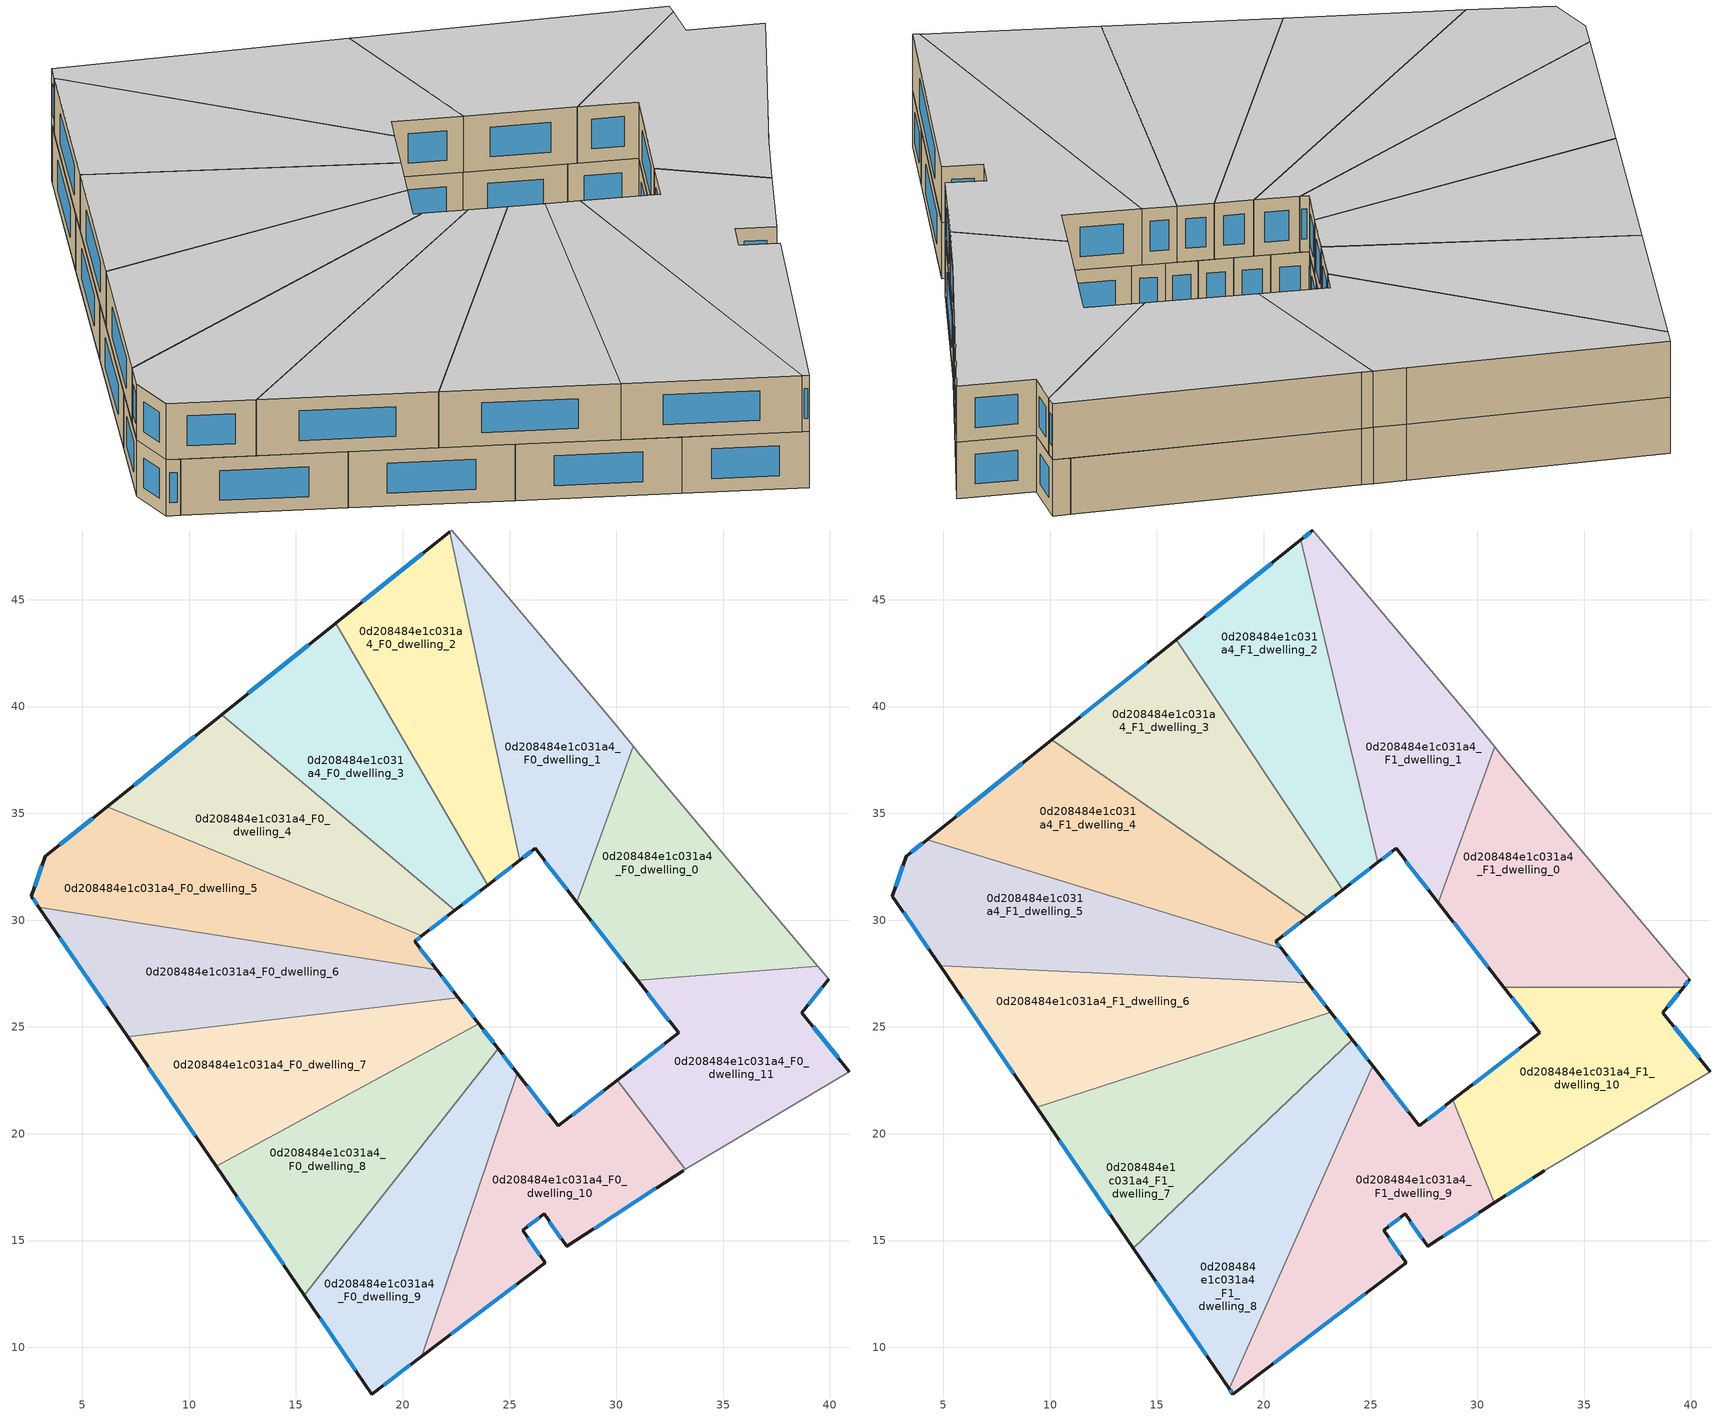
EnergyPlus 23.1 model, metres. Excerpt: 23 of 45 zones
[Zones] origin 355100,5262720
0d208484e1c031a4_F0_dwelling_0
 floor ground (EU_floor_Construction): 31.13,37.73 39.43,27.84 30.99,27.19 28.16,30.83 30.78,38.15 z0
 wall outside (EU_wall_Construction): 28.16,30.83 30.99,27.19 z0:3
 wall to 0d208484e1c031a4_F0_dwelling_11 (EU_wall_Construction): 30.99,27.19 39.43,27.84 z0:3
 wall to 0d208484e1c031a4_F0_dwelling_1 (EU_wall_Construction): 30.78,38.15 28.16,30.83 z0:3
 wall adiabatic (EU_wall_Construction): 39.43,27.84 31.13,37.73 30.78,38.15 z0:3
 window (EU_Window_Construction): 28.82,29.97 30.32,28.04 z0.7:2.3
0d208484e1c031a4_F0_dwelling_1
 floor ground (EU_floor_Construction): 22.3,48.26 29.84,39.28 30.78,38.15 28.16,30.83 26.19,33.36 25.47,32.8 22.2,48.18 z0
 wall outside (EU_wall_Construction): 25.47,32.8 26.19,33.36 28.16,30.83 z0:3
 wall to 0d208484e1c031a4_F0_dwelling_2 (EU_wall_Construction): 22.2,48.18 25.47,32.8 z0:3
 wall adiabatic (EU_wall_Construction): 30.78,38.15 29.84,39.28 22.3,48.26 22.2,48.18 z0:3
 window (EU_Window_Construction): 26.65,32.76 27.69,31.42 / 25.64,32.93 26.02,33.23 z0.7:2.3
0d208484e1c031a4_F0_dwelling_10
 floor ground (EU_floor_Construction): 30.05,22.51 33.23,18.34 33.13,18.27 27.67,14.73 26.62,16.24 25.6,15.48 26.66,13.96 20.9,9.59 25.37,22.82 27.28,20.36 z0
 wall outside (EU_wall_Construction): 20.9,9.59 26.66,13.96 25.6,15.48 26.62,16.24 27.67,14.73 33.13,18.27 / 30.05,22.51 27.28,20.36 25.37,22.82 z0:3
 wall to 0d208484e1c031a4_F0_dwelling_9 (EU_wall_Construction): 25.37,22.82 20.9,9.59 z0:3
 wall to 0d208484e1c031a4_F0_dwelling_11 (EU_wall_Construction): 33.23,18.34 30.05,22.51 z0:3
 wall adiabatic (EU_wall_Construction): 33.13,18.27 33.23,18.34 z0:3
 window (EU_Window_Construction): 26.87,15.89 27.43,15.08 / 25.84,15.66 26.38,16.06 / 26.41,14.32 25.85,15.12 / 22.25,10.62 25.31,12.94 / 26.83,20.94 25.82,22.24 / 29.4,22 27.93,20.87 / 28.95,15.56 31.85,17.44 z0.7:2.3
0d208484e1c031a4_F0_dwelling_11
 floor ground (EU_floor_Construction): 39.94,27.22 38.69,25.66 40.9,22.91 33.23,18.34 30.05,22.51 32.91,24.72 30.99,27.19 39.43,27.84 z0
 wall outside (EU_wall_Construction): 40.9,22.91 38.69,25.66 39.94,27.22 / 30.99,27.19 32.91,24.72 30.05,22.51 z0:3
 wall adiabatic (EU_wall_Construction): 33.23,18.34 40.9,22.91 / 39.94,27.22 39.43,27.84 z0:3
 window (EU_Window_Construction): 40.38,23.55 39.21,25.02 / 32.24,24.2 30.72,23.03 / 31.44,26.61 32.46,25.3 / 38.98,26.03 39.65,26.86 z0.7:2.3
0d208484e1c031a4_F0_dwelling_2
 floor ground (EU_floor_Construction): 22.2,48.18 25.47,32.8 23.97,31.64 16.86,43.9 z0
 wall outside (EU_wall_Construction): 23.97,31.64 25.47,32.8 / 22.2,48.18 16.86,43.9 z0:3
 wall to 0d208484e1c031a4_F0_dwelling_3 (EU_wall_Construction): 16.86,43.9 23.97,31.64 z0:3
 window (EU_Window_Construction): 24.32,31.91 25.12,32.53 / 20.95,47.18 18.11,44.9 z0.7:2.3
0d208484e1c031a4_F0_dwelling_3
 floor ground (EU_floor_Construction): 16.86,43.9 23.97,31.64 22.44,30.46 11.51,39.61 z0
 wall outside (EU_wall_Construction): 22.44,30.46 23.97,31.64 / 16.86,43.9 11.51,39.61 z0:3
 wall to 0d208484e1c031a4_F0_dwelling_4 (EU_wall_Construction): 11.51,39.61 22.44,30.46 z0:3
 window (EU_Window_Construction): 22.8,30.73 23.61,31.36 / 15.6,42.89 12.77,40.62 z0.7:2.3
0d208484e1c031a4_F0_dwelling_4
 floor ground (EU_floor_Construction): 22.44,30.46 20.89,29.26 6.16,35.32 11.51,39.61 z0
 wall outside (EU_wall_Construction): 20.89,29.26 22.44,30.46 / 11.51,39.61 6.16,35.32 z0:3
 wall to 0d208484e1c031a4_F0_dwelling_5 (EU_wall_Construction): 6.16,35.32 20.89,29.26 z0:3
 window (EU_Window_Construction): 21.26,29.54 22.08,30.18 / 10.26,38.6 7.42,36.33 z0.7:2.3
0d208484e1c031a4_F0_dwelling_5
 floor ground (EU_floor_Construction): 20.89,29.26 20.56,29 21.6,27.67 2.97,30.61 2.61,31.13 3.26,32.99 6.16,35.32 z0
 wall outside (EU_wall_Construction): 6.16,35.32 3.26,32.99 2.61,31.13 2.97,30.61 / 21.6,27.67 20.56,29 20.89,29.26 z0:3
 wall to 0d208484e1c031a4_F0_dwelling_6 (EU_wall_Construction): 2.97,30.61 21.6,27.67 z0:3
 window (EU_Window_Construction): 5.48,34.77 3.94,33.54 / 20.64,29.06 20.82,29.2 / 21.35,27.98 20.8,28.69 / 2.69,31 2.88,30.73 / 3.11,32.55 2.76,31.56 z0.7:2.3
0d208484e1c031a4_F0_dwelling_6
 floor ground (EU_floor_Construction): 21.6,27.67 22.61,26.37 7.12,24.53 2.97,30.61 z0
 wall outside (EU_wall_Construction): 22.61,26.37 21.6,27.67 / 2.97,30.61 7.12,24.53 z0:3
 wall to 0d208484e1c031a4_F0_dwelling_7 (EU_wall_Construction): 7.12,24.53 22.61,26.37 z0:3
 window (EU_Window_Construction): 22.37,26.68 21.83,27.36 / 3.94,29.18 6.14,25.96 z0.7:2.3
 ceiling adiabatic (EU_roof_Construction): 22.61,26.37 22.06,27.07 4.84,27.86 7.12,24.53 z3
0d208484e1c031a4_F0_dwelling_7
 floor ground (EU_floor_Construction): 22.61,26.37 23.56,25.14 11.26,18.48 7.12,24.53 z0
 wall outside (EU_wall_Construction): 23.56,25.14 22.61,26.37 / 7.12,24.53 11.26,18.48 z0:3
 wall to 0d208484e1c031a4_F0_dwelling_8 (EU_wall_Construction): 11.26,18.48 23.56,25.14 z0:3
 window (EU_Window_Construction): 23.34,25.43 22.83,26.08 / 8.09,23.11 10.29,19.9 z0.7:2.3
0d208484e1c031a4_F0_dwelling_8
 floor ground (EU_floor_Construction): 23.56,25.14 24.47,23.98 15.39,12.44 11.26,18.48 z0
 wall outside (EU_wall_Construction): 24.47,23.98 23.56,25.14 / 11.26,18.48 15.39,12.44 z0:3
 wall to 0d208484e1c031a4_F0_dwelling_9 (EU_wall_Construction): 15.39,12.44 24.47,23.98 z0:3
 window (EU_Window_Construction): 24.26,24.25 23.78,24.87 / 12.23,17.06 14.42,13.86 z0.7:2.3
 ceiling adiabatic (EU_roof_Construction): 15.39,12.44 24.47,23.98 24.14,24.4 13.88,14.65 z3
0d208484e1c031a4_F0_dwelling_9
 floor ground (EU_floor_Construction): 24.47,23.98 25.37,22.82 20.9,9.59 18.55,7.81 15.39,12.44 z0
 wall outside (EU_wall_Construction): 25.37,22.82 24.47,23.98 / 15.39,12.44 18.55,7.81 20.9,9.59 z0:3
 window (EU_Window_Construction): 25.16,23.09 24.68,23.71 / 19.1,8.23 20.35,9.17 / 16.13,11.35 17.81,8.9 z0.7:2.3
0d208484e1c031a4_F1_dwelling_0
 floor to 0d208484e1c031a4_F0_dwelling_0 (EU_floor_Construction): 31.13,37.73 39.43,27.84 30.99,27.19 28.16,30.82 30.8,38.12 z3
 floor to 0d208484e1c031a4_F0_dwelling_11 (EU_floor_Construction): 39.43,27.84 39.94,27.22 39.65,26.86 31.24,26.86 30.99,27.19 z3
 wall outside (EU_wall_Construction): 39.65,26.86 39.94,27.22 / 28.16,30.82 31.24,26.86 z3:6
 wall to 0d208484e1c031a4_F1_dwelling_10 (EU_wall_Construction): 31.24,26.86 39.65,26.86 z3:6
 wall to 0d208484e1c031a4_F1_dwelling_1 (EU_wall_Construction): 30.8,38.12 28.16,30.82 z3:6
 wall adiabatic (EU_wall_Construction): 39.94,27.22 31.13,37.73 30.8,38.12 z3:6
 window (EU_Window_Construction): 39.72,26.94 39.87,27.14 / 28.89,29.89 30.52,27.79 z3.7:5.3
 ceiling to 0d208484e1c031a4_F2_dwelling_0 (EU_floor_Construction): 39.65,26.86 39.94,27.22 31.13,37.73 30.8,38.12 28.16,30.82 31.24,26.86 z6
0d208484e1c031a4_F1_dwelling_1
 floor to 0d208484e1c031a4_F0_dwelling_1 (EU_floor_Construction): 22.3,48.26 29.84,39.28 30.78,38.15 28.16,30.83 26.19,33.36 25.47,32.8 22.2,48.18 z3
 floor to 0d208484e1c031a4_F0_dwelling_0 (EU_floor_Construction): 30.78,38.15 30.8,38.12 28.16,30.82 28.16,30.83 z3
 floor to 0d208484e1c031a4_F0_dwelling_2 (EU_floor_Construction): 22.2,48.18 25.47,32.8 25.34,32.7 21.73,47.8 z3
 wall outside (EU_wall_Construction): 25.34,32.7 26.19,33.36 28.16,30.82 / 22.3,48.26 21.73,47.8 z3:6
 wall to 0d208484e1c031a4_F1_dwelling_2 (EU_wall_Construction): 21.73,47.8 25.34,32.7 z3:6
 wall adiabatic (EU_wall_Construction): 30.8,38.12 29.84,39.28 22.3,48.26 z3:6
 window (EU_Window_Construction): 26.65,32.76 27.7,31.41 / 25.54,32.85 25.99,33.2 / 22.17,48.16 21.86,47.91 z3.7:5.3
 ceiling to 0d208484e1c031a4_F2_dwelling_1 (EU_floor_Construction): 28.16,30.82 30.8,38.12 29.84,39.28 22.3,48.26 21.73,47.8 25.34,32.7 26.19,33.36 z6
0d208484e1c031a4_F1_dwelling_10
 floor to 0d208484e1c031a4_F0_dwelling_11 (EU_floor_Construction): 39.65,26.86 38.69,25.66 40.9,22.91 33.23,18.34 30.05,22.51 32.91,24.72 31.24,26.86 z3
 floor to 0d208484e1c031a4_F0_dwelling_10 (EU_floor_Construction): 30.05,22.51 33.23,18.34 33.13,18.27 30.8,16.76 28.86,21.58 z3
 wall outside (EU_wall_Construction): 30.8,16.76 33.13,18.27 / 31.24,26.86 32.91,24.72 28.86,21.58 / 40.9,22.91 38.69,25.66 39.65,26.86 z3:6
 wall adiabatic (EU_wall_Construction): 33.13,18.27 40.9,22.91 z3:6
 wall to 0d208484e1c031a4_F1_dwelling_9 (EU_wall_Construction): 28.86,21.58 30.8,16.76 z3:6
 window (EU_Window_Construction): 31.35,17.12 32.58,17.92 / 31.96,23.98 29.81,22.32 / 31.63,26.36 32.52,25.22 / 38.92,25.94 39.43,26.58 / 40.38,23.55 39.21,25.02 z3.7:5.3
 ceiling to 0d208484e1c031a4_F2_dwelling_10 (EU_floor_Construction): 40.9,22.91 38.69,25.66 39.65,26.86 31.24,26.86 32.91,24.72 28.86,21.58 30.8,16.76 33.13,18.27 z6
0d208484e1c031a4_F1_dwelling_2
 floor to 0d208484e1c031a4_F0_dwelling_2 (EU_floor_Construction): 21.73,47.8 25.34,32.7 23.97,31.64 16.86,43.9 z3
 floor to 0d208484e1c031a4_F0_dwelling_3 (EU_floor_Construction): 16.86,43.9 23.97,31.64 23.7,31.43 15.9,43.13 z3
 wall outside (EU_wall_Construction): 23.7,31.43 25.34,32.7 / 21.73,47.8 15.9,43.13 z3:6
 wall to 0d208484e1c031a4_F1_dwelling_3 (EU_wall_Construction): 15.9,43.13 23.7,31.43 z3:6
 window (EU_Window_Construction): 24.08,31.72 24.95,32.4 / 20.36,46.71 17.27,44.23 z3.7:5.3
 ceiling to 0d208484e1c031a4_F2_dwelling_2 (EU_floor_Construction): 25.34,32.7 21.73,47.8 15.9,43.13 23.7,31.43 z6
0d208484e1c031a4_F1_dwelling_3
 floor to 0d208484e1c031a4_F0_dwelling_3 (EU_floor_Construction): 15.9,43.13 23.7,31.43 22.44,30.46 11.51,39.61 z3
 floor to 0d208484e1c031a4_F0_dwelling_4 (EU_floor_Construction): 22.44,30.46 22.02,30.14 10.07,38.45 11.51,39.61 z3
 wall outside (EU_wall_Construction): 22.03,30.14 23.7,31.43 / 15.9,43.13 10.07,38.45 z3:6
 wall to 0d208484e1c031a4_F1_dwelling_4 (EU_wall_Construction): 10.07,38.45 22.03,30.14 z3:6
 window (EU_Window_Construction): 22.42,30.44 23.3,31.12 / 14.53,42.03 11.44,39.55 z3.7:5.3
 ceiling to 0d208484e1c031a4_F2_dwelling_3 (EU_floor_Construction): 23.7,31.43 15.9,43.13 10.07,38.45 22.03,30.14 z6
0d208484e1c031a4_F1_dwelling_4
 floor to 0d208484e1c031a4_F0_dwelling_4 (EU_floor_Construction): 22.03,30.14 20.89,29.26 6.16,35.32 10.07,38.45 z3
 floor to 0d208484e1c031a4_F0_dwelling_5 (EU_floor_Construction): 20.89,29.26 20.56,29 20.81,28.68 4.23,33.77 6.16,35.32 z3
 wall outside (EU_wall_Construction): 20.81,28.68 20.56,29 22.03,30.14 / 10.07,38.45 4.23,33.77 z3:6
 wall to 0d208484e1c031a4_F1_dwelling_5 (EU_wall_Construction): 4.23,33.77 20.81,28.68 z3:6
 window (EU_Window_Construction): 20.9,29.27 21.68,29.87 / 20.75,28.76 20.62,28.93 / 8.7,37.35 5.6,34.87 z3.7:5.3
 ceiling to 0d208484e1c031a4_F2_dwelling_4 (EU_floor_Construction): 20.81,28.68 20.56,29 22.03,30.14 10.07,38.45 4.23,33.77 z6
0d208484e1c031a4_F1_dwelling_5
 floor to 0d208484e1c031a4_F0_dwelling_5 (EU_floor_Construction): 20.81,28.68 21.6,27.67 2.97,30.61 2.61,31.13 3.26,32.99 4.23,33.77 z3
 floor to 0d208484e1c031a4_F0_dwelling_6 (EU_floor_Construction): 21.6,27.67 22.06,27.07 4.84,27.86 2.97,30.61 z3
 wall outside (EU_wall_Construction): 4.23,33.77 3.26,32.99 2.61,31.13 4.84,27.86 / 22.06,27.07 20.81,28.68 z3:6
 wall to 0d208484e1c031a4_F1_dwelling_6 (EU_wall_Construction): 4.84,27.86 22.06,27.07 z3:6
 window (EU_Window_Construction): 4.01,33.59 3.49,33.17 / 21.77,27.45 21.11,28.3 / 3.14,30.36 4.32,28.63 / 3.11,32.55 2.76,31.56 z3.7:5.3
 ceiling to 0d208484e1c031a4_F2_dwelling_5 (EU_floor_Construction): 22.06,27.07 20.81,28.68 4.23,33.77 3.26,32.99 2.61,31.13 4.84,27.86 z6
0d208484e1c031a4_F1_dwelling_6
 floor to 0d208484e1c031a4_F0_dwelling_7 (EU_floor_Construction): 22.61,26.37 23.13,25.7 9.37,21.25 7.12,24.53 z3
 floor adiabatic (EU_floor_Construction): 22.06,27.07 22.61,26.37 7.12,24.53 4.84,27.86 z3
 wall outside (EU_wall_Construction): 23.13,25.7 22.06,27.07 / 4.84,27.86 9.37,21.25 z3:6
 wall to 0d208484e1c031a4_F1_dwelling_7 (EU_wall_Construction): 9.37,21.25 23.13,25.7 z3:6
 window (EU_Window_Construction): 22.88,26.02 22.31,26.75 / 5.91,26.31 8.3,22.8 z3.7:5.3
 ceiling to 0d208484e1c031a4_F2_dwelling_6 (EU_floor_Construction): 23.13,25.7 22.06,27.07 4.84,27.86 9.37,21.25 z6
0d208484e1c031a4_F1_dwelling_7
 floor to 0d208484e1c031a4_F0_dwelling_7 (EU_floor_Construction): 23.13,25.7 23.56,25.14 11.26,18.48 9.37,21.25 z3
 floor to 0d208484e1c031a4_F0_dwelling_8 (EU_floor_Construction): 23.56,25.14 24.14,24.4 13.88,14.65 11.26,18.48 z3
 wall outside (EU_wall_Construction): 24.14,24.4 23.13,25.7 / 9.37,21.25 13.88,14.65 z3:6
 wall to 0d208484e1c031a4_F1_dwelling_8 (EU_wall_Construction): 13.88,14.65 24.14,24.4 z3:6
 window (EU_Window_Construction): 23.9,24.7 23.37,25.39 / 10.43,19.7 12.82,16.2 z3.7:5.3
 ceiling to 0d208484e1c031a4_F2_dwelling_7 (EU_floor_Construction): 24.14,24.4 23.13,25.7 9.37,21.25 13.88,14.65 z6
0d208484e1c031a4_F1_dwelling_8
 floor to 0d208484e1c031a4_F0_dwelling_9 (EU_floor_Construction): 24.47,23.98 25.09,23.17 18.38,8.07 15.39,12.44 z3
 floor adiabatic (EU_floor_Construction): 24.47,23.98 15.39,12.44 13.88,14.65 24.14,24.4 25.09,23.17 z3
 wall outside (EU_wall_Construction): 25.09,23.17 24.14,24.4 / 13.88,14.65 18.38,8.07 z3:6
 wall to 0d208484e1c031a4_F1_dwelling_9 (EU_wall_Construction): 18.38,8.07 25.09,23.17 z3:6
 window (EU_Window_Construction): 24.87,23.46 24.37,24.11 / 14.93,13.1 17.32,9.61 z3.7:5.3
 ceiling to 0d208484e1c031a4_F2_dwelling_8 (EU_floor_Construction): 18.38,8.07 25.09,23.17 24.14,24.4 13.88,14.65 z6
0d208484e1c031a4_F1_dwelling_9
 floor to 0d208484e1c031a4_F0_dwelling_10 (EU_floor_Construction): 28.86,21.58 30.8,16.76 27.67,14.73 26.62,16.24 25.6,15.48 26.66,13.96 20.9,9.59 25.37,22.82 27.28,20.36 z3
 floor to 0d208484e1c031a4_F0_dwelling_9 (EU_floor_Construction): 25.09,23.17 25.37,22.82 20.9,9.59 18.55,7.81 18.38,8.07 z3
 wall outside (EU_wall_Construction): 18.38,8.07 18.55,7.81 26.66,13.96 25.6,15.48 26.62,16.24 27.67,14.73 30.8,16.76 / 28.86,21.58 27.28,20.36 25.09,23.17 z3:6
 window (EU_Window_Construction): 25.84,15.66 26.38,16.06 / 26.41,14.32 25.85,15.12 / 20.46,9.26 24.76,12.52 / 18.42,8.01 18.51,7.87 / 26.77,21.02 25.61,22.51 / 28.49,21.3 27.65,20.65 / 28.41,15.2 30.07,16.28 / 26.87,15.89 27.43,15.08 z3.7:5.3
 ceiling to 0d208484e1c031a4_F2_dwelling_9 (EU_floor_Construction): 26.66,13.96 25.6,15.48 26.62,16.24 27.67,14.73 30.8,16.76 28.86,21.58 27.28,20.36 25.09,23.17 18.38,8.07 18.55,7.81 z6
[Building]
EU S2 Campaign: North Axis=0; Terrain=City; Solar Distribution=FullExterior
[Site:Location]
Budapest.Ferenc.Liszt.Intl.AP: Latitude=47.437; Longitude=19.256; Time Zone=1; Elevation=185
[SizingPeriod:WeatherFileDays]
AnnualSizingPeriod: Begin Month=1; Begin Day of Month=1; End Month=12; End Day of Month=31; Day of Week for Start Day=Monday; Use Weather File Daylight Saving Period=No; Use Weather File Rain and Snow Indicators=No
[MATERIAL]
EU_InternalMass_Material: Roughness=MediumRough; Thickness=0.1; Conductivity=1; Density=1800; Specific Heat=900; Thermal Absorptance=0.9; Solar Absorptance=0.7; Visible Absorptance=0.7
[MATERIAL:NOMASS] Roughness=MediumRough; Thermal Absorptance=0.9; Solar Absorptance=0.7; Visible Absorptance=0.7
Name | Thermal Resistance
EU_wall_NoMass | 0.832559
EU_roof_NoMass | 1.39638
EU_floor_NoMass | 0.872794
[WINDOWMATERIAL:SIMPLEGLAZINGSYSTEM]
EU_Window_SimpleGlazing: UFactor=2.79869; Solar Heat Gain Coefficient=0.75; Visible Transmittance=0.75
[CONSTRUCTION]
EU_wall_Construction: EU_wall_NoMass
EU_roof_Construction: EU_roof_NoMass
EU_floor_Construction: EU_floor_NoMass
EU_Window_Construction: EU_Window_SimpleGlazing
EU_InternalMass_Construction: EU_InternalMass_Material
[ZONE] Type=1; Multiplier=1; Ceiling Height=autocalculate; Floor Area=autocalculate; Part of Total Floor Area=Yes
Name | Volume
0d208484e1c031a4_F0_dwelling_0 | 184.318
0d208484e1c031a4_F1_dwelling_0 | 201.095
0d208484e1c031a4_F0_dwelling_1 | 184.353
0d208484e1c031a4_F1_dwelling_1 | 201.09
0d208484e1c031a4_F0_dwelling_10 | 184.31
0d208484e1c031a4_F1_dwelling_10 | 201.097
0d208484e1c031a4_F0_dwelling_11 | 184.314
0d208484e1c031a4_F0_dwelling_2; 0d208484e1c031a4_F0_dwelling_6 | 184.324
0d208484e1c031a4_F1_dwelling_2 | 201.101
0d208484e1c031a4_F0_dwelling_3 | 184.367
0d208484e1c031a4_F1_dwelling_3 | 201.085
0d208484e1c031a4_F0_dwelling_4 | 184.319
0d208484e1c031a4_F1_dwelling_4 | 201.06
0d208484e1c031a4_F0_dwelling_5 | 184.323
0d208484e1c031a4_F1_dwelling_5 | 201.104
0d208484e1c031a4_F1_dwelling_6; 0d208484e1c031a4_F1_dwelling_9 | 201.086
0d208484e1c031a4_F0_dwelling_7 | 184.307
0d208484e1c031a4_F1_dwelling_7 | 201.068
0d208484e1c031a4_F0_dwelling_8 | 184.336
0d208484e1c031a4_F1_dwelling_8 | 201.096
0d208484e1c031a4_F0_dwelling_9 | 184.354
[INTERNALMASS] Construction=EU_InternalMass_Construction
Name | Zone or ZoneList | Surface Area
0d208484e1c031a4_F0_dwelling_0_EU_InternalMass | 0d208484e1c031a4_F0_dwelling_0 | 61.4393
0d208484e1c031a4_F0_dwelling_1_EU_InternalMass | 0d208484e1c031a4_F0_dwelling_1 | 61.4512
0d208484e1c031a4_F0_dwelling_2_EU_InternalMass | 0d208484e1c031a4_F0_dwelling_2 | 61.4411
0d208484e1c031a4_F0_dwelling_3_EU_InternalMass | 0d208484e1c031a4_F0_dwelling_3 | 61.4559
0d208484e1c031a4_F0_dwelling_4_EU_InternalMass | 0d208484e1c031a4_F0_dwelling_4 | 61.4399
0d208484e1c031a4_F0_dwelling_5_EU_InternalMass | 0d208484e1c031a4_F0_dwelling_5 | 61.4411
0d208484e1c031a4_F0_dwelling_6_EU_InternalMass | 0d208484e1c031a4_F0_dwelling_6 | 61.4413
0d208484e1c031a4_F0_dwelling_7_EU_InternalMass | 0d208484e1c031a4_F0_dwelling_7 | 61.4357
0d208484e1c031a4_F0_dwelling_8_EU_InternalMass | 0d208484e1c031a4_F0_dwelling_8 | 61.4453
0d208484e1c031a4_F0_dwelling_9_EU_InternalMass | 0d208484e1c031a4_F0_dwelling_9 | 61.4513
0d208484e1c031a4_F0_dwelling_10_EU_InternalMass | 0d208484e1c031a4_F0_dwelling_10 | 61.4368
0d208484e1c031a4_F0_dwelling_11_EU_InternalMass | 0d208484e1c031a4_F0_dwelling_11 | 61.4379
0d208484e1c031a4_F1_dwelling_0_EU_InternalMass | 0d208484e1c031a4_F1_dwelling_0 | 67.0319
0d208484e1c031a4_F1_dwelling_1_EU_InternalMass | 0d208484e1c031a4_F1_dwelling_1 | 67.0298
0d208484e1c031a4_F1_dwelling_2_EU_InternalMass | 0d208484e1c031a4_F1_dwelling_2 | 67.0339
0d208484e1c031a4_F1_dwelling_3_EU_InternalMass | 0d208484e1c031a4_F1_dwelling_3 | 67.0283
0d208484e1c031a4_F1_dwelling_4_EU_InternalMass | 0d208484e1c031a4_F1_dwelling_4 | 67.02
0d208484e1c031a4_F1_dwelling_5_EU_InternalMass | 0d208484e1c031a4_F1_dwelling_5 | 67.0348
0d208484e1c031a4_F1_dwelling_6_EU_InternalMass | 0d208484e1c031a4_F1_dwelling_6 | 67.0286
0d208484e1c031a4_F1_dwelling_7_EU_InternalMass | 0d208484e1c031a4_F1_dwelling_7 | 67.0226
0d208484e1c031a4_F1_dwelling_8_EU_InternalMass | 0d208484e1c031a4_F1_dwelling_8 | 67.032
0d208484e1c031a4_F1_dwelling_9_EU_InternalMass | 0d208484e1c031a4_F1_dwelling_9 | 67.0288
0d208484e1c031a4_F1_dwelling_10_EU_InternalMass | 0d208484e1c031a4_F1_dwelling_10 | 67.0322
[OTHEREQUIPMENT] Fuel Type=Electricity; Design Level Calculation Method=Watts/Area; Power per Zone Floor Area=1; Fraction Latent=0; Fraction Radiant=0; Fraction Lost=0; Carbon Dioxide Generation Rate=0; EndUse Subcategory=EU_Step8_InternalGains
Name | Zone or ZoneList or Space or SpaceList | Schedule
EU_Step8_InternalGain_0d208484e1c031a4_F0_dwelling_0_f000 | 0d208484e1c031a4_F0_dwelling_0 | EU_Step8_GainSchedule_0d208484e1c031a4_F0_dwelling_0_f000
EU_Step8_InternalGain_0d208484e1c031a4_F0_dwelling_1_f000 | 0d208484e1c031a4_F0_dwelling_1 | EU_Step8_GainSchedule_0d208484e1c031a4_F0_dwelling_1_f000
EU_Step8_InternalGain_0d208484e1c031a4_F0_dwelling_2_f000 | 0d208484e1c031a4_F0_dwelling_2 | EU_Step8_GainSchedule_0d208484e1c031a4_F0_dwelling_2_f000
EU_Step8_InternalGain_0d208484e1c031a4_F0_dwelling_3_f000 | 0d208484e1c031a4_F0_dwelling_3 | EU_Step8_GainSchedule_0d208484e1c031a4_F0_dwelling_3_f000
EU_Step8_InternalGain_0d208484e1c031a4_F0_dwelling_4_f000 | 0d208484e1c031a4_F0_dwelling_4 | EU_Step8_GainSchedule_0d208484e1c031a4_F0_dwelling_4_f000
EU_Step8_InternalGain_0d208484e1c031a4_F0_dwelling_5_f000 | 0d208484e1c031a4_F0_dwelling_5 | EU_Step8_GainSchedule_0d208484e1c031a4_F0_dwelling_5_f000
EU_Step8_InternalGain_0d208484e1c031a4_F0_dwelling_6_f000 | 0d208484e1c031a4_F0_dwelling_6 | EU_Step8_GainSchedule_0d208484e1c031a4_F0_dwelling_6_f000
EU_Step8_InternalGain_0d208484e1c031a4_F0_dwelling_7_f000 | 0d208484e1c031a4_F0_dwelling_7 | EU_Step8_GainSchedule_0d208484e1c031a4_F0_dwelling_7_f000
EU_Step8_InternalGain_0d208484e1c031a4_F0_dwelling_8_f000 | 0d208484e1c031a4_F0_dwelling_8 | EU_Step8_GainSchedule_0d208484e1c031a4_F0_dwelling_8_f000
EU_Step8_InternalGain_0d208484e1c031a4_F0_dwelling_9_f000 | 0d208484e1c031a4_F0_dwelling_9 | EU_Step8_GainSchedule_0d208484e1c031a4_F0_dwelling_9_f000
EU_Step8_InternalGain_0d208484e1c031a4_F0_dwelling_10_f000 | 0d208484e1c031a4_F0_dwelling_10 | EU_Step8_GainSchedule_0d208484e1c031a4_F0_dwelling_10_f000
EU_Step8_InternalGain_0d208484e1c031a4_F0_dwelling_11_f000 | 0d208484e1c031a4_F0_dwelling_11 | EU_Step8_GainSchedule_0d208484e1c031a4_F0_dwelling_11_f000
EU_Step8_InternalGain_0d208484e1c031a4_F1_dwelling_0_f000 | 0d208484e1c031a4_F1_dwelling_0 | EU_Step8_GainSchedule_0d208484e1c031a4_F1_dwelling_0_f000
EU_Step8_InternalGain_0d208484e1c031a4_F1_dwelling_1_f000 | 0d208484e1c031a4_F1_dwelling_1 | EU_Step8_GainSchedule_0d208484e1c031a4_F1_dwelling_1_f000
EU_Step8_InternalGain_0d208484e1c031a4_F1_dwelling_2_f000 | 0d208484e1c031a4_F1_dwelling_2 | EU_Step8_GainSchedule_0d208484e1c031a4_F1_dwelling_2_f000
EU_Step8_InternalGain_0d208484e1c031a4_F1_dwelling_3_f000 | 0d208484e1c031a4_F1_dwelling_3 | EU_Step8_GainSchedule_0d208484e1c031a4_F1_dwelling_3_f000
EU_Step8_InternalGain_0d208484e1c031a4_F1_dwelling_4_f000 | 0d208484e1c031a4_F1_dwelling_4 | EU_Step8_GainSchedule_0d208484e1c031a4_F1_dwelling_4_f000
EU_Step8_InternalGain_0d208484e1c031a4_F1_dwelling_5_f000 | 0d208484e1c031a4_F1_dwelling_5 | EU_Step8_GainSchedule_0d208484e1c031a4_F1_dwelling_5_f000
EU_Step8_InternalGain_0d208484e1c031a4_F1_dwelling_6_f000 | 0d208484e1c031a4_F1_dwelling_6 | EU_Step8_GainSchedule_0d208484e1c031a4_F1_dwelling_6_f000
EU_Step8_InternalGain_0d208484e1c031a4_F1_dwelling_7_f000 | 0d208484e1c031a4_F1_dwelling_7 | EU_Step8_GainSchedule_0d208484e1c031a4_F1_dwelling_7_f000
EU_Step8_InternalGain_0d208484e1c031a4_F1_dwelling_8_f000 | 0d208484e1c031a4_F1_dwelling_8 | EU_Step8_GainSchedule_0d208484e1c031a4_F1_dwelling_8_f000
EU_Step8_InternalGain_0d208484e1c031a4_F1_dwelling_9_f000 | 0d208484e1c031a4_F1_dwelling_9 | EU_Step8_GainSchedule_0d208484e1c031a4_F1_dwelling_9_f000
EU_Step8_InternalGain_0d208484e1c031a4_F1_dwelling_10_f000 | 0d208484e1c031a4_F1_dwelling_10 | EU_Step8_GainSchedule_0d208484e1c031a4_F1_dwelling_10_f000
[ZONEVENTILATION:DESIGNFLOWRATE] Schedule=EU_AlwaysOn; Design Flow Rate Calculation Method=AirChanges/Hour; Air Changes per Hour=0.475469; Ventilation Type=Natural; Fan Pressure Rise=0; Fan Total Efficiency=1; Constant Term Coefficient=1; Temperature Term Coefficient=0; Velocity Term Coefficient=0; Velocity Squared Term Coefficient=0; Minimum Indoor Temperature=-100; Maximum Indoor Temperature=100; Delta Temperature=-100; Minimum Outdoor Temperature=-100; Maximum Outdoor Temperature=100; Maximum Wind Speed=40
Name | Zone or ZoneList or Space or SpaceList
EU_ConstantAir_0d208484e1c031a4_F0_dwelling_0 | 0d208484e1c031a4_F0_dwelling_0
EU_ConstantAir_0d208484e1c031a4_F0_dwelling_1 | 0d208484e1c031a4_F0_dwelling_1
EU_ConstantAir_0d208484e1c031a4_F0_dwelling_2 | 0d208484e1c031a4_F0_dwelling_2
EU_ConstantAir_0d208484e1c031a4_F0_dwelling_3 | 0d208484e1c031a4_F0_dwelling_3
EU_ConstantAir_0d208484e1c031a4_F0_dwelling_4 | 0d208484e1c031a4_F0_dwelling_4
EU_ConstantAir_0d208484e1c031a4_F0_dwelling_5 | 0d208484e1c031a4_F0_dwelling_5
EU_ConstantAir_0d208484e1c031a4_F0_dwelling_6 | 0d208484e1c031a4_F0_dwelling_6
EU_ConstantAir_0d208484e1c031a4_F0_dwelling_7 | 0d208484e1c031a4_F0_dwelling_7
EU_ConstantAir_0d208484e1c031a4_F0_dwelling_8 | 0d208484e1c031a4_F0_dwelling_8
EU_ConstantAir_0d208484e1c031a4_F0_dwelling_9 | 0d208484e1c031a4_F0_dwelling_9
EU_ConstantAir_0d208484e1c031a4_F0_dwelling_10 | 0d208484e1c031a4_F0_dwelling_10
EU_ConstantAir_0d208484e1c031a4_F0_dwelling_11 | 0d208484e1c031a4_F0_dwelling_11
EU_ConstantAir_0d208484e1c031a4_F1_dwelling_0 | 0d208484e1c031a4_F1_dwelling_0
EU_ConstantAir_0d208484e1c031a4_F1_dwelling_1 | 0d208484e1c031a4_F1_dwelling_1
EU_ConstantAir_0d208484e1c031a4_F1_dwelling_2 | 0d208484e1c031a4_F1_dwelling_2
EU_ConstantAir_0d208484e1c031a4_F1_dwelling_3 | 0d208484e1c031a4_F1_dwelling_3
EU_ConstantAir_0d208484e1c031a4_F1_dwelling_4 | 0d208484e1c031a4_F1_dwelling_4
EU_ConstantAir_0d208484e1c031a4_F1_dwelling_5 | 0d208484e1c031a4_F1_dwelling_5
EU_ConstantAir_0d208484e1c031a4_F1_dwelling_6 | 0d208484e1c031a4_F1_dwelling_6
EU_ConstantAir_0d208484e1c031a4_F1_dwelling_7 | 0d208484e1c031a4_F1_dwelling_7
EU_ConstantAir_0d208484e1c031a4_F1_dwelling_8 | 0d208484e1c031a4_F1_dwelling_8
EU_ConstantAir_0d208484e1c031a4_F1_dwelling_9 | 0d208484e1c031a4_F1_dwelling_9
EU_ConstantAir_0d208484e1c031a4_F1_dwelling_10 | 0d208484e1c031a4_F1_dwelling_10
[HVACTEMPLATE:THERMOSTAT] Constant Heating Setpoint=20; Constant Cooling Setpoint=50
EU_HeatOnly_0d208484e1c031a4_F0_dwelling_0; EU_HeatOnly_0d208484e1c031a4_F0_dwelling_1; EU_HeatOnly_0d208484e1c031a4_F0_dwelling_2; EU_HeatOnly_0d208484e1c031a4_F0_dwelling_3; EU_HeatOnly_0d208484e1c031a4_F0_dwelling_4; EU_HeatOnly_0d208484e1c031a4_F0_dwelling_5; EU_HeatOnly_0d208484e1c031a4_F0_dwelling_6; EU_HeatOnly_0d208484e1c031a4_F0_dwelling_7; EU_HeatOnly_0d208484e1c031a4_F0_dwelling_8; EU_HeatOnly_0d208484e1c031a4_F0_dwelling_9; EU_HeatOnly_0d208484e1c031a4_F0_dwelling_10; EU_HeatOnly_0d208484e1c031a4_F0_dwelling_11; EU_HeatOnly_0d208484e1c031a4_F1_dwelling_0; EU_HeatOnly_0d208484e1c031a4_F1_dwelling_1; EU_HeatOnly_0d208484e1c031a4_F1_dwelling_2; EU_HeatOnly_0d208484e1c031a4_F1_dwelling_3; EU_HeatOnly_0d208484e1c031a4_F1_dwelling_4; EU_HeatOnly_0d208484e1c031a4_F1_dwelling_5; EU_HeatOnly_0d208484e1c031a4_F1_dwelling_6; EU_HeatOnly_0d208484e1c031a4_F1_dwelling_7; EU_HeatOnly_0d208484e1c031a4_F1_dwelling_8; EU_HeatOnly_0d208484e1c031a4_F1_dwelling_9; EU_HeatOnly_0d208484e1c031a4_F1_dwelling_10; EU_HeatOnly_0d208484e1c031a4_F2_dwelling_0; EU_HeatOnly_0d208484e1c031a4_F2_dwelling_1; EU_HeatOnly_0d208484e1c031a4_F2_dwelling_2; EU_HeatOnly_0d208484e1c031a4_F2_dwelling_3; EU_HeatOnly_0d208484e1c031a4_F2_dwelling_4; EU_HeatOnly_0d208484e1c031a4_F2_dwelling_5; EU_HeatOnly_0d208484e1c031a4_F2_dwelling_6; EU_HeatOnly_0d208484e1c031a4_F2_dwelling_7; EU_HeatOnly_0d208484e1c031a4_F2_dwelling_8; EU_HeatOnly_0d208484e1c031a4_F2_dwelling_9; EU_HeatOnly_0d208484e1c031a4_F2_dwelling_10; EU_HeatOnly_0d208484e1c031a4_F3_dwelling_0; EU_HeatOnly_0d208484e1c031a4_F3_dwelling_1; EU_HeatOnly_0d208484e1c031a4_F3_dwelling_2; EU_HeatOnly_0d208484e1c031a4_F3_dwelling_3; EU_HeatOnly_0d208484e1c031a4_F3_dwelling_4; EU_HeatOnly_0d208484e1c031a4_F3_dwelling_5; EU_HeatOnly_0d208484e1c031a4_F3_dwelling_6; EU_HeatOnly_0d208484e1c031a4_F3_dwelling_7; EU_HeatOnly_0d208484e1c031a4_F3_dwelling_8; EU_HeatOnly_0d208484e1c031a4_F3_dwelling_9; EU_HeatOnly_0d208484e1c031a4_F3_dwelling_10
[HVACTEMPLATE:ZONE:IDEALLOADSAIRSYSTEM] System Availability Schedule=EU_AlwaysOn; Maximum Heating Supply Air Temperature=50; Minimum Cooling Supply Air Temperature=13; Maximum Heating Supply Air Humidity Ratio=0.0156; Minimum Cooling Supply Air Humidity Ratio=0.0077; Heating Limit=NoLimit; Cooling Limit=NoLimit; Heating Availability Schedule=EU_AlwaysOn; Cooling Availability Schedule=EU_CoolingOff; Dehumidification Control Type=ConstantSensibleHeatRatio; Cooling Sensible Heat Ratio=0.7; Dehumidification Setpoint=60; Humidification Control Type=None; Humidification Setpoint=30; Outdoor Air Method=None; Outdoor Air Flow Rate per Person=0.00944; Outdoor Air Flow Rate per Zone Floor Area=0; Outdoor Air Flow Rate per Zone=0; Demand Controlled Ventilation Type=None; Outdoor Air Economizer Type=NoEconomizer; Heat Recovery Type=None; Sensible Heat Recovery Effectiveness=0.7; Latent Heat Recovery Effectiveness=0.65
Name | Template Thermostat
0d208484e1c031a4_F0_dwelling_0 | EU_HeatOnly_0d208484e1c031a4_F0_dwelling_0
0d208484e1c031a4_F0_dwelling_1 | EU_HeatOnly_0d208484e1c031a4_F0_dwelling_1
0d208484e1c031a4_F0_dwelling_2 | EU_HeatOnly_0d208484e1c031a4_F0_dwelling_2
0d208484e1c031a4_F0_dwelling_3 | EU_HeatOnly_0d208484e1c031a4_F0_dwelling_3
0d208484e1c031a4_F0_dwelling_4 | EU_HeatOnly_0d208484e1c031a4_F0_dwelling_4
0d208484e1c031a4_F0_dwelling_5 | EU_HeatOnly_0d208484e1c031a4_F0_dwelling_5
0d208484e1c031a4_F0_dwelling_6 | EU_HeatOnly_0d208484e1c031a4_F0_dwelling_6
0d208484e1c031a4_F0_dwelling_7 | EU_HeatOnly_0d208484e1c031a4_F0_dwelling_7
0d208484e1c031a4_F0_dwelling_8 | EU_HeatOnly_0d208484e1c031a4_F0_dwelling_8
0d208484e1c031a4_F0_dwelling_9 | EU_HeatOnly_0d208484e1c031a4_F0_dwelling_9
0d208484e1c031a4_F0_dwelling_10 | EU_HeatOnly_0d208484e1c031a4_F0_dwelling_10
0d208484e1c031a4_F0_dwelling_11 | EU_HeatOnly_0d208484e1c031a4_F0_dwelling_11
0d208484e1c031a4_F1_dwelling_0 | EU_HeatOnly_0d208484e1c031a4_F1_dwelling_0
0d208484e1c031a4_F1_dwelling_1 | EU_HeatOnly_0d208484e1c031a4_F1_dwelling_1
0d208484e1c031a4_F1_dwelling_2 | EU_HeatOnly_0d208484e1c031a4_F1_dwelling_2
0d208484e1c031a4_F1_dwelling_3 | EU_HeatOnly_0d208484e1c031a4_F1_dwelling_3
0d208484e1c031a4_F1_dwelling_4 | EU_HeatOnly_0d208484e1c031a4_F1_dwelling_4
0d208484e1c031a4_F1_dwelling_5 | EU_HeatOnly_0d208484e1c031a4_F1_dwelling_5
0d208484e1c031a4_F1_dwelling_6 | EU_HeatOnly_0d208484e1c031a4_F1_dwelling_6
0d208484e1c031a4_F1_dwelling_7 | EU_HeatOnly_0d208484e1c031a4_F1_dwelling_7
0d208484e1c031a4_F1_dwelling_8 | EU_HeatOnly_0d208484e1c031a4_F1_dwelling_8
0d208484e1c031a4_F1_dwelling_9 | EU_HeatOnly_0d208484e1c031a4_F1_dwelling_9
0d208484e1c031a4_F1_dwelling_10 | EU_HeatOnly_0d208484e1c031a4_F1_dwelling_10
[SIZING:ZONE] Zone Cooling Design Supply Air Temperature Input Method=SupplyAirTemperature; Zone Cooling Design Supply Air Temperature=13; Zone Heating Design Supply Air Temperature Input Method=SupplyAirTemperature; Zone Heating Design Supply Air Temperature=50; Zone Cooling Design Supply Air Humidity Ratio=0.008; Zone Heating Design Supply Air Humidity Ratio=0.008; Cooling Design Air Flow Method=DesignDay; Cooling Design Air Flow Rate=0; Cooling Minimum Air Flow per Zone Floor Area=0.000762; Cooling Minimum Air Flow=0; Cooling Minimum Air Flow Fraction=0.2; Heating Design Air Flow Method=DesignDay; Heating Design Air Flow Rate=0; Heating Maximum Air Flow per Zone Floor Area=0.002032; Heating Maximum Air Flow=0.141576; Heating Maximum Air Flow Fraction=0.3; Account for Dedicated Outdoor Air System=No; Dedicated Outdoor Air System Control Strategy=NeutralSupplyAir; Dedicated Outdoor Air Low Setpoint Temperature for Design=autosize; Dedicated Outdoor Air High Setpoint Temperature for Design=autosize; Zone Load Sizing Method=Sensible Load Only No Latent Load; Zone Latent Cooling Design Supply Air Humidity Ratio Input Method=HumidityRatioDifference; Zone Cooling Design Supply Air Humidity Ratio Difference=0.005; Zone Latent Heating Design Supply Air Humidity Ratio Input Method=HumidityRatioDifference; Zone Humidification Design Supply Air Humidity Ratio Difference=0.005
0d208484e1c031a4_F0_dwelling_0; 0d208484e1c031a4_F0_dwelling_1; 0d208484e1c031a4_F0_dwelling_2; 0d208484e1c031a4_F0_dwelling_3; 0d208484e1c031a4_F0_dwelling_4; 0d208484e1c031a4_F0_dwelling_5; 0d208484e1c031a4_F0_dwelling_6; 0d208484e1c031a4_F0_dwelling_7; 0d208484e1c031a4_F0_dwelling_8; 0d208484e1c031a4_F0_dwelling_9; 0d208484e1c031a4_F0_dwelling_10; 0d208484e1c031a4_F0_dwelling_11; 0d208484e1c031a4_F1_dwelling_0; 0d208484e1c031a4_F1_dwelling_1; 0d208484e1c031a4_F1_dwelling_2; 0d208484e1c031a4_F1_dwelling_3; 0d208484e1c031a4_F1_dwelling_4; 0d208484e1c031a4_F1_dwelling_5; 0d208484e1c031a4_F1_dwelling_6; 0d208484e1c031a4_F1_dwelling_7; 0d208484e1c031a4_F1_dwelling_8; 0d208484e1c031a4_F1_dwelling_9; 0d208484e1c031a4_F1_dwelling_10
[SCHEDULE:CONSTANT]
Name | Hourly Value
EU_AlwaysOn | 1
EU_CoolingOff | 0
[SCHEDULE:FILE] Column Number=1; Rows to Skip at Top=0; Number of Hours of Data=8760; Column Separator=Comma; Interpolate to Timestep=No; Minutes per Item=60; Adjust Schedule for Daylight Savings=Yes
Name | File
EU_Step8_GainSchedule_0d208484e1c031a4_F0_dwelling_0_f000 | ../../schedules/0d208484e1c031a4/0d208484e1c031a4_F0_dwelling_0_f000_gain.csv
EU_Step8_GainSchedule_0d208484e1c031a4_F0_dwelling_1_f000 | ../../schedules/0d208484e1c031a4/0d208484e1c031a4_F0_dwelling_1_f000_gain.csv
EU_Step8_GainSchedule_0d208484e1c031a4_F0_dwelling_2_f000 | ../../schedules/0d208484e1c031a4/0d208484e1c031a4_F0_dwelling_2_f000_gain.csv
EU_Step8_GainSchedule_0d208484e1c031a4_F0_dwelling_3_f000 | ../../schedules/0d208484e1c031a4/0d208484e1c031a4_F0_dwelling_3_f000_gain.csv
EU_Step8_GainSchedule_0d208484e1c031a4_F0_dwelling_4_f000 | ../../schedules/0d208484e1c031a4/0d208484e1c031a4_F0_dwelling_4_f000_gain.csv
EU_Step8_GainSchedule_0d208484e1c031a4_F0_dwelling_5_f000 | ../../schedules/0d208484e1c031a4/0d208484e1c031a4_F0_dwelling_5_f000_gain.csv
EU_Step8_GainSchedule_0d208484e1c031a4_F0_dwelling_6_f000 | ../../schedules/0d208484e1c031a4/0d208484e1c031a4_F0_dwelling_6_f000_gain.csv
EU_Step8_GainSchedule_0d208484e1c031a4_F0_dwelling_7_f000 | ../../schedules/0d208484e1c031a4/0d208484e1c031a4_F0_dwelling_7_f000_gain.csv
EU_Step8_GainSchedule_0d208484e1c031a4_F0_dwelling_8_f000 | ../../schedules/0d208484e1c031a4/0d208484e1c031a4_F0_dwelling_8_f000_gain.csv
EU_Step8_GainSchedule_0d208484e1c031a4_F0_dwelling_9_f000 | ../../schedules/0d208484e1c031a4/0d208484e1c031a4_F0_dwelling_9_f000_gain.csv
EU_Step8_GainSchedule_0d208484e1c031a4_F0_dwelling_10_f000 | ../../schedules/0d208484e1c031a4/0d208484e1c031a4_F0_dwelling_10_f000_gain.csv
EU_Step8_GainSchedule_0d208484e1c031a4_F0_dwelling_11_f000 | ../../schedules/0d208484e1c031a4/0d208484e1c031a4_F0_dwelling_11_f000_gain.csv
EU_Step8_GainSchedule_0d208484e1c031a4_F1_dwelling_0_f000 | ../../schedules/0d208484e1c031a4/0d208484e1c031a4_F1_dwelling_0_f000_gain.csv
EU_Step8_GainSchedule_0d208484e1c031a4_F1_dwelling_1_f000 | ../../schedules/0d208484e1c031a4/0d208484e1c031a4_F1_dwelling_1_f000_gain.csv
EU_Step8_GainSchedule_0d208484e1c031a4_F1_dwelling_2_f000 | ../../schedules/0d208484e1c031a4/0d208484e1c031a4_F1_dwelling_2_f000_gain.csv
EU_Step8_GainSchedule_0d208484e1c031a4_F1_dwelling_3_f000 | ../../schedules/0d208484e1c031a4/0d208484e1c031a4_F1_dwelling_3_f000_gain.csv
EU_Step8_GainSchedule_0d208484e1c031a4_F1_dwelling_4_f000 | ../../schedules/0d208484e1c031a4/0d208484e1c031a4_F1_dwelling_4_f000_gain.csv
EU_Step8_GainSchedule_0d208484e1c031a4_F1_dwelling_5_f000 | ../../schedules/0d208484e1c031a4/0d208484e1c031a4_F1_dwelling_5_f000_gain.csv
EU_Step8_GainSchedule_0d208484e1c031a4_F1_dwelling_6_f000 | ../../schedules/0d208484e1c031a4/0d208484e1c031a4_F1_dwelling_6_f000_gain.csv
EU_Step8_GainSchedule_0d208484e1c031a4_F1_dwelling_7_f000 | ../../schedules/0d208484e1c031a4/0d208484e1c031a4_F1_dwelling_7_f000_gain.csv
EU_Step8_GainSchedule_0d208484e1c031a4_F1_dwelling_8_f000 | ../../schedules/0d208484e1c031a4/0d208484e1c031a4_F1_dwelling_8_f000_gain.csv
EU_Step8_GainSchedule_0d208484e1c031a4_F1_dwelling_9_f000 | ../../schedules/0d208484e1c031a4/0d208484e1c031a4_F1_dwelling_9_f000_gain.csv
EU_Step8_GainSchedule_0d208484e1c031a4_F1_dwelling_10_f000 | ../../schedules/0d208484e1c031a4/0d208484e1c031a4_F1_dwelling_10_f000_gain.csv
